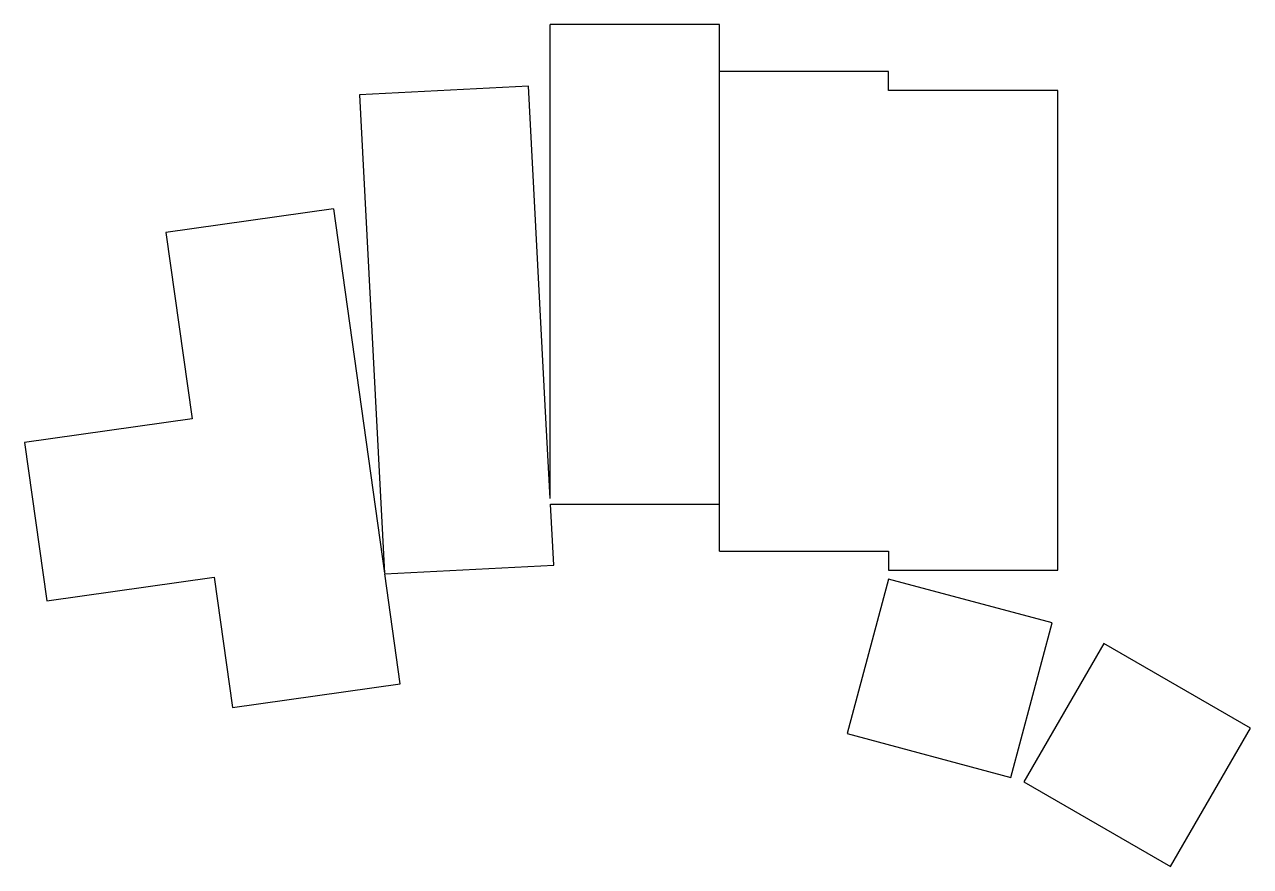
# Model space of a CAD drawing. Header units: millimetres. Extents: x 68 to 198, y -193 to -103.
import ezdxf

# ---------------------------------------------------------------- set-up
doc = ezdxf.new("R2010")
doc.units = ezdxf.units.MM

msp = doc.modelspace()

# ---------------------------------------------------------------- linework, layer by layer
for p, q in [((123.55, -153.73), (123.55, -103.35)), ((141.55, -103.35), (123.55, -103.35)), ((141.55, -154.35), (141.55, -103.35)), ((141.55, -159.35), (141.55, -108.35)), ((159.55, -108.35), (141.55, -108.35)), ((159.55, -110.35), (159.55, -108.35)), ((121.25, -109.89), (103.28, -110.83)), ((103.28, -110.83), (104.16, -127.81)), ((122.14, -126.87), (121.25, -109.89)), ((177.55, -110.35), (159.55, -110.35)), ((177.55, -161.35), (177.55, -110.35)), ((100.5, -122.96), (82.67, -125.47)), ((100.5, -122.96), (105.94, -161.69)), ((82.67, -125.47), (85.46, -145.27)), ((123.03, -143.85), (122.14, -126.87)), ((104.16, -127.81), (105.05, -144.79)), ((123.55, -153.73), (123.03, -143.85)), ((85.46, -145.27), (67.63, -147.78)), ((105.05, -144.79), (105.94, -161.69)), ((67.63, -147.78), (70, -164.61)), ((123.92, -160.82), (123.58, -154.35)), ((123.58, -154.35), (141.55, -154.35)), ((141.55, -159.35), (159.55, -159.35)), ((159.55, -159.35), (159.55, -161.35)), ((105.95, -161.76), (123.92, -160.82)), ((159.55, -161.35), (177.55, -161.35)), ((70, -164.61), (87.82, -162.11)), ((87.82, -162.11), (89.77, -175.97)), ((107.6, -173.46), (105.95, -161.76)), ((159.55, -162.31), (155.15, -178.73)), ((176.94, -166.97), (159.55, -162.31)), ((172.54, -183.39), (176.94, -166.97)), ((182.45, -169.14), (173.95, -183.86)), ((198.04, -178.14), (182.45, -169.14)), ((89.77, -175.97), (107.6, -173.46)), ((189.54, -192.86), (198.04, -178.14)), ((155.15, -178.73), (172.54, -183.39)), ((173.95, -183.86), (189.54, -192.86))]:
    msp.add_line(p, q)

doc.saveas('drawing.dxf')
